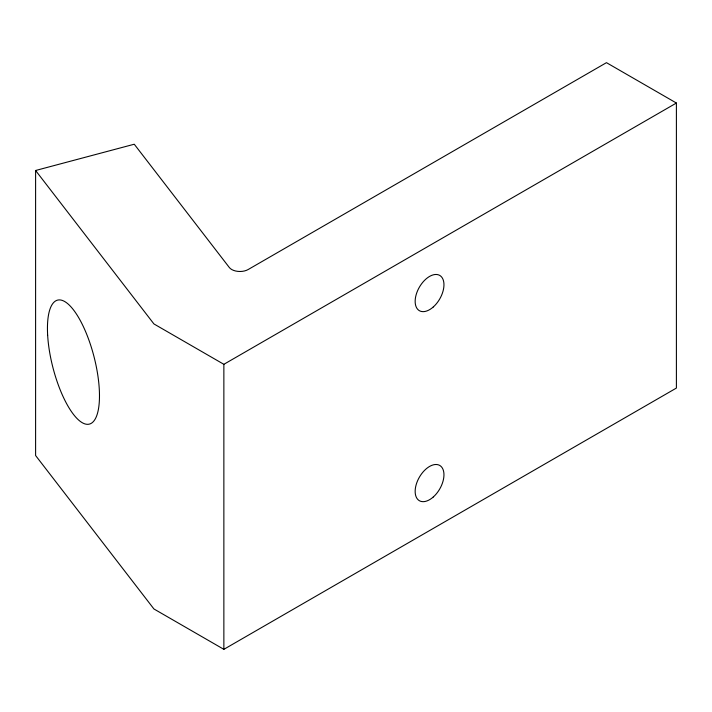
<?xml version="1.0" encoding="UTF-8"?>
<svg xmlns="http://www.w3.org/2000/svg" width="712" height="712" viewBox="0 0 712 712"><rect width="100%" height="100%" fill="white"/><g stroke="black" fill="none" stroke-linecap="round" stroke-linejoin="round"><path stroke-width="1.07" d="M35.6 170.497L153.925 323.933L223.862 364.313L676.4 103.035L676.4 388.067L223.862 649.335L153.925 608.965L35.6 455.529L35.6 170.497L134.256 144.225L229.317 267.498A11.632 6.72 0 0 0 248.177 269.519L606.464 62.665L676.4 103.035M223.862 364.313L223.862 649.335M433.288 306.961A20.363 11.757 -60 0 0 439.74 275.419A20.363 11.757 -60 0 0 415.648 296.779A20.363 11.757 -60 0 0 433.288 306.961M47.651 335.254A64 21.253 75.6 0 0 89.222 424.138A64 21.253 75.6 0 0 83.518 326.942A64 21.253 75.6 0 0 47.651 335.254M433.288 496.985A20.363 11.757 -60 0 0 439.74 465.443A20.363 11.757 -60 0 0 415.648 486.803A20.363 11.757 -60 0 0 433.288 496.985"/></g></svg>
